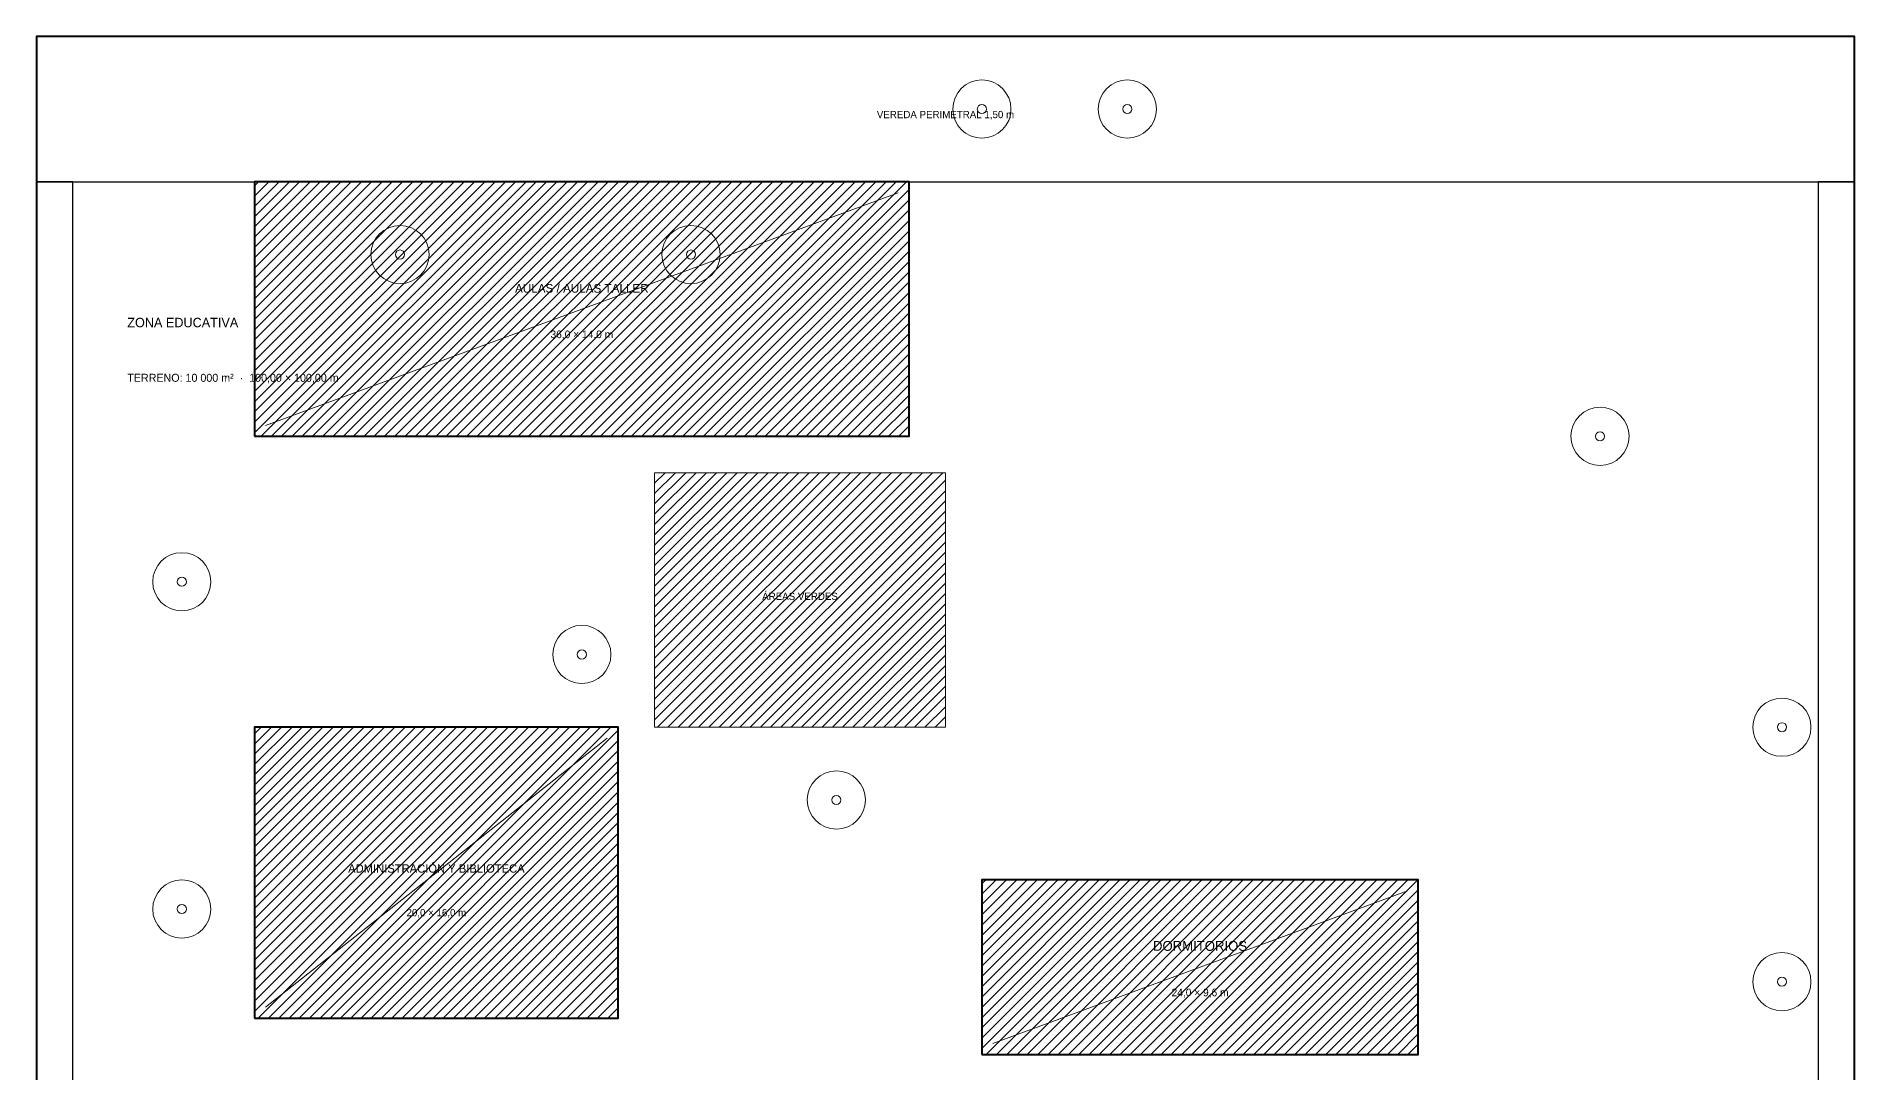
# Model space of a CAD drawing. Header units: metres. Extents: x -4 to 104, y -29 to 100.
# Drawn here: x 0 to 100, y 43 to 100 of the extents above; entities that cross this region are included whole.
import ezdxf
from ezdxf.enums import TextEntityAlignment as Align

# ---------------------------------------------------------------- set-up
doc = ezdxf.new("R2010")
doc.units = ezdxf.units.M
for name, color, linetype, lineweight in [('arbol', 7, 'CONTINUOUS', 18), ('destacado', 7, 'CONTINUOUS', 40), ('edificio', 7, 'CONTINUOUS', 25), ('hatch', 7, 'CONTINUOUS', 9), ('marco-fino', 7, 'CONTINUOUS', 25), ('marco-medio', 7, 'CONTINUOUS', 40), ('proyeccion', 7, 'CONTINUOUS', 15), ('texto', 7, 'CONTINUOUS', 5), ('texto-suave', 7, 'CONTINUOUS', 5), ('vegetal', 7, 'CONTINUOUS', 20)]:
    doc.layers.add(name, color=color, linetype=linetype, lineweight=lineweight)

msp = doc.modelspace()

# ---------------------------------------------------------------- linework, layer by layer
at = {"layer": 'arbol'}
for centre, radius in [((52, 96), 1.6), ((60, 96), 1.6), ((52, 96), 0.25), ((60, 96), 0.25), ((20, 88), 1.6), ((36, 88), 1.6), ((20, 88), 0.25), ((36, 88), 0.25), ((86, 78), 1.6), ((86, 78), 0.25), ((8, 70), 1.6), ((8, 70), 0.25), ((30, 66), 1.6), ((30, 66), 0.25), ((96, 62), 1.6), ((96, 62), 0.25), ((44, 58), 1.6), ((44, 58), 0.25), ((8, 52), 1.6), ((8, 52), 0.25), ((96, 48), 1.6), ((96, 48), 0.25)]:
    msp.add_circle(centre, radius, dxfattribs=at)
at = {"layer": 'destacado'}
msp.add_lwpolyline([(52, 44), (76, 44), (76, 53.6), (52, 53.6)], close=True, dxfattribs=at)
at = {"layer": 'edificio'}
for points in [[(12, 78), (48, 78), (48, 92), (12, 92)], [(12, 46), (32, 46), (32, 62), (12, 62)]]:
    msp.add_lwpolyline(points, close=True, dxfattribs=at)
at = {"layer": 'hatch'}
for p, q in [((12, 78.2), (25.8, 92)), ((12, 78.77), (25.23, 92)), ((12, 79.34), (24.66, 92)), ((12, 79.9), (24.1, 92)), ((12, 80.47), (23.53, 92)), ((12, 81.03), (22.97, 92)), ((12, 81.6), (22.4, 92)), ((12, 82.16), (21.84, 92)), ((12, 82.73), (21.27, 92)), ((12, 83.3), (20.7, 92)), ((12, 83.86), (20.14, 92)), ((12, 84.43), (19.57, 92)), ((12, 84.99), (19.01, 92)), ((12, 85.56), (18.44, 92)), ((12, 86.12), (17.88, 92)), ((12, 86.69), (17.31, 92)), ((12, 87.25), (16.75, 92)), ((12, 87.82), (16.18, 92)), ((12, 88.39), (15.61, 92)), ((12, 88.95), (15.05, 92)), ((12, 89.52), (14.48, 92)), ((12, 90.08), (13.92, 92)), ((12, 90.65), (13.35, 92)), ((12, 91.21), (12.79, 92)), ((12, 91.78), (12.22, 92)), ((12.36, 78), (26.36, 92)), ((12.93, 78), (26.93, 92)), ((13.49, 78), (27.49, 92)), ((14.06, 78), (28.06, 92)), ((14.62, 78), (28.62, 92)), ((15.19, 78), (29.19, 92)), ((15.76, 78), (29.76, 92)), ((16.32, 78), (30.32, 92)), ((16.89, 78), (30.89, 92)), ((17.45, 78), (31.45, 92)), ((18.02, 78), (32.02, 92)), ((18.58, 78), (32.58, 92)), ((19.15, 78), (33.15, 92)), ((19.72, 78), (33.72, 92)), ((20.28, 78), (34.28, 92)), ((20.85, 78), (34.85, 92)), ((21.41, 78), (35.41, 92)), ((21.98, 78), (35.98, 92)), ((22.54, 78), (36.54, 92)), ((23.68, 78), (37.68, 92)), ((24.24, 78), (38.24, 92)), ((24.81, 78), (38.81, 92)), ((25.37, 78), (39.37, 92)), ((25.94, 78), (39.94, 92)), ((26.5, 78), (40.5, 92)), ((27.64, 78), (41.64, 92)), ((28.2, 78), (42.2, 92)), ((28.77, 78), (42.77, 92)), ((29.33, 78), (43.33, 92)), ((29.9, 78), (43.9, 92)), ((30.46, 78), (44.46, 92)), ((31.03, 78), (45.03, 92)), ((31.6, 78), (45.6, 92)), ((32.16, 78), (46.16, 92)), ((32.73, 78), (46.73, 92)), ((33.29, 78), (47.29, 92)), ((33.86, 78), (47.86, 92)), ((23.11, 78), (37.11, 92)), ((27.07, 78), (41.07, 92)), ((34.42, 78), (48, 91.58)), ((34.99, 78), (48, 91.01)), ((35.55, 78), (48, 90.45)), ((36.12, 78), (48, 89.88)), ((36.69, 78), (48, 89.31)), ((37.25, 78), (48, 88.75)), ((37.82, 78), (48, 88.18)), ((38.38, 78), (48, 87.62)), ((38.95, 78), (48, 87.05)), ((39.51, 78), (48, 86.49)), ((40.08, 78), (48, 85.92)), ((40.65, 78), (48, 85.35)), ((41.21, 78), (48, 84.79)), ((41.78, 78), (48, 84.22)), ((42.34, 78), (48, 83.66)), ((42.91, 78), (48, 83.09)), ((43.47, 78), (48, 82.53)), ((44.04, 78), (48, 81.96)), ((44.61, 78), (48, 81.39)), ((45.17, 78), (48, 80.83)), ((45.74, 78), (48, 80.26)), ((46.3, 78), (48, 79.7)), ((46.87, 78), (48, 79.13)), ((47.43, 78), (48, 78.57)), ((34, 62.4), (47.6, 76)), ((34, 62.97), (47.03, 76)), ((34, 63.54), (46.46, 76)), ((34, 64.1), (45.9, 76)), ((34, 64.67), (45.33, 76)), ((34, 65.23), (44.77, 76)), ((34, 65.8), (44.2, 76)), ((34, 66.36), (43.64, 76)), ((34, 66.93), (43.07, 76)), ((34, 67.5), (42.5, 76)), ((34, 68.06), (41.94, 76)), ((34, 68.63), (41.37, 76)), ((34, 69.19), (40.81, 76)), ((34, 69.76), (40.24, 76)), ((34, 70.32), (39.68, 76)), ((34, 70.89), (39.11, 76)), ((34, 71.46), (38.54, 76)), ((34, 72.02), (37.98, 76)), ((34, 72.59), (37.41, 76)), ((34, 73.15), (36.85, 76)), ((34, 73.72), (36.28, 76)), ((34, 74.28), (35.72, 76)), ((34, 74.85), (35.15, 76)), ((34, 75.42), (34.58, 76)), ((34, 75.98), (34.02, 76)), ((34.16, 62), (48.16, 76)), ((34.73, 62), (48.73, 76)), ((35.29, 62), (49.29, 76)), ((35.86, 62), (49.86, 76)), ((36.42, 62), (50, 75.58)), ((36.99, 62), (50, 75.01)), ((37.55, 62), (50, 74.45)), ((38.12, 62), (50, 73.88)), ((38.69, 62), (50, 73.31)), ((39.25, 62), (50, 72.75)), ((39.82, 62), (50, 72.18)), ((40.38, 62), (50, 71.62)), ((40.95, 62), (50, 71.05)), ((41.51, 62), (50, 70.49)), ((42.08, 62), (50, 69.92)), ((42.65, 62), (50, 69.35)), ((43.21, 62), (50, 68.79)), ((43.78, 62), (50, 68.22)), ((44.34, 62), (50, 67.66)), ((44.91, 62), (50, 67.09)), ((45.47, 62), (50, 66.53)), ((46.04, 62), (50, 65.96)), ((46.61, 62), (50, 65.39)), ((47.17, 62), (50, 64.83)), ((47.74, 62), (50, 64.26)), ((48.3, 62), (50, 63.7)), ((48.87, 62), (50, 63.13)), ((12, 46.36), (27.64, 62)), ((12, 46.93), (27.07, 62)), ((12, 47.5), (26.5, 62)), ((12, 48.06), (25.94, 62)), ((12, 48.63), (25.37, 62)), ((12, 49.19), (24.81, 62)), ((12, 49.76), (24.24, 62)), ((12, 50.32), (23.68, 62)), ((12, 50.89), (23.11, 62)), ((12, 51.46), (22.54, 62)), ((12, 52.02), (21.98, 62)), ((12, 52.59), (21.41, 62)), ((12, 53.15), (20.85, 62)), ((12, 53.72), (20.28, 62)), ((12, 54.28), (19.72, 62)), ((12, 54.85), (19.15, 62)), ((12, 55.42), (18.58, 62)), ((12, 55.98), (18.02, 62)), ((12, 56.55), (17.45, 62)), ((12, 57.11), (16.89, 62)), ((12, 57.68), (16.32, 62)), ((12, 58.24), (15.76, 62)), ((12, 58.81), (15.19, 62)), ((12, 59.38), (14.62, 62)), ((12, 59.94), (14.06, 62)), ((12, 60.51), (13.49, 62)), ((12, 61.07), (12.93, 62)), ((12, 61.64), (12.36, 62)), ((12.2, 46), (28.2, 62)), ((12.77, 46), (28.77, 62)), ((13.33, 46), (29.33, 62)), ((13.9, 46), (29.9, 62)), ((14.46, 46), (30.46, 62)), ((15.03, 46), (31.03, 62)), ((15.6, 46), (31.6, 62)), ((49.43, 62), (50, 62.57)), ((16.16, 46), (32, 61.84)), ((16.73, 46), (32, 61.27)), ((17.29, 46), (32, 60.71)), ((17.86, 46), (32, 60.14)), ((18.42, 46), (32, 59.58)), ((18.99, 46), (32, 59.01)), ((19.55, 46), (32, 58.45)), ((20.12, 46), (32, 57.88)), ((20.69, 46), (32, 57.31)), ((21.25, 46), (32, 56.75)), ((21.82, 46), (32, 56.18)), ((22.38, 46), (32, 55.62)), ((22.95, 46), (32, 55.05)), ((23.51, 46), (32, 54.49)), ((24.08, 46), (32, 53.92)), ((24.65, 46), (32, 53.35)), ((52, 44.32), (61.28, 53.6)), ((52, 44.89), (60.71, 53.6)), ((52, 45.46), (60.14, 53.6)), ((52, 46.02), (59.58, 53.6)), ((52, 46.59), (59.01, 53.6)), ((52, 47.15), (58.45, 53.6)), ((52, 47.72), (57.88, 53.6)), ((52, 48.28), (57.32, 53.6)), ((52, 48.85), (56.75, 53.6)), ((52, 49.42), (56.18, 53.6)), ((52, 49.98), (55.62, 53.6)), ((52, 50.55), (55.05, 53.6)), ((52, 51.11), (54.49, 53.6)), ((52, 51.68), (53.92, 53.6)), ((52, 52.24), (53.36, 53.6)), ((52, 52.81), (52.79, 53.6)), ((52, 53.38), (52.22, 53.6)), ((52.24, 44), (61.84, 53.6)), ((52.81, 44), (62.41, 53.6)), ((53.37, 44), (62.97, 53.6)), ((53.94, 44), (63.54, 53.6)), ((54.5, 44), (64.1, 53.6)), ((55.07, 44), (64.67, 53.6)), ((55.64, 44), (65.24, 53.6)), ((56.2, 44), (65.8, 53.6)), ((56.77, 44), (66.37, 53.6)), ((57.33, 44), (66.93, 53.6)), ((57.9, 44), (67.5, 53.6)), ((58.46, 44), (68.06, 53.6)), ((59.03, 44), (68.63, 53.6)), ((59.6, 44), (69.2, 53.6)), ((60.16, 44), (69.76, 53.6)), ((60.73, 44), (70.33, 53.6)), ((61.29, 44), (70.89, 53.6)), ((61.86, 44), (71.46, 53.6)), ((62.42, 44), (72.02, 53.6)), ((62.99, 44), (72.59, 53.6)), ((63.55, 44), (73.15, 53.6)), ((64.12, 44), (73.72, 53.6)), ((64.69, 44), (74.29, 53.6)), ((65.25, 44), (74.85, 53.6)), ((65.82, 44), (75.42, 53.6)), ((66.38, 44), (75.98, 53.6)), ((66.95, 44), (76, 53.05)), ((25.21, 46), (32, 52.79)), ((25.78, 46), (32, 52.22)), ((67.51, 44), (76, 52.49)), ((26.34, 46), (32, 51.66)), ((26.91, 46), (32, 51.09)), ((68.08, 44), (76, 51.92)), ((68.65, 44), (76, 51.35)), ((27.47, 46), (32, 50.53)), ((69.21, 44), (76, 50.79)), ((69.78, 44), (76, 50.22)), ((28.04, 46), (32, 49.96)), ((28.61, 46), (32, 49.39)), ((70.34, 44), (76, 49.66)), ((70.91, 44), (76, 49.09)), ((29.17, 46), (32, 48.83)), ((29.74, 46), (32, 48.26)), ((71.47, 44), (76, 48.53)), ((30.3, 46), (32, 47.7)), ((30.87, 46), (32, 47.13)), ((72.04, 44), (76, 47.96)), ((72.61, 44), (76, 47.39)), ((31.43, 46), (32, 46.57)), ((73.17, 44), (76, 46.83)), ((73.74, 44), (76, 46.26)), ((74.3, 44), (76, 45.7)), ((74.87, 44), (76, 45.13)), ((75.43, 44), (76, 44.57))]:
    msp.add_line(p, q, dxfattribs=at)
at = {"layer": 'marco-fino'}
for points in [[(0, 92), (100, 92), (100, 100), (0, 100)], [(0, 10), (2, 10), (2, 92), (0, 92)], [(98, 10), (100, 10), (100, 92), (98, 92)]]:
    msp.add_lwpolyline(points, close=True, dxfattribs=at)
at = {"layer": 'marco-medio'}
for points in [[(0, 0), (100, 0), (100, 100), (0, 100)], [(12, 78), (48, 78), (48, 92), (12, 92)], [(12, 46), (32, 46), (32, 62), (12, 62)], [(52, 44), (76, 44), (76, 53.6), (52, 53.6)]]:
    msp.add_lwpolyline(points, close=True, dxfattribs=at)
at = {"layer": 'proyeccion'}
for p, q in [((12.6, 78.6), (47.4, 91.4)), ((12.6, 46.6), (31.4, 61.4)), ((52.6, 44.6), (75.4, 53))]:
    msp.add_line(p, q, dxfattribs=at)
at = {"layer": 'vegetal'}
msp.add_lwpolyline([(34, 62), (50, 62), (50, 76), (34, 76)], close=True, dxfattribs=at)

# ---------------------------------------------------------------- texts
at = {"layer": 'texto'}
for s, height, p in [('AULAS / AULAS TALLER', 0.48, (30, 85.9)), ('ÁREAS VERDES', 0.4, (42, 69)), ('ADMINISTRACIÓN Y BIBLIOTECA', 0.46, (22, 54)), ('DORMITORIOS', 0.54, (64, 49.7))]:
    msp.add_text(s, height=height, dxfattribs=at).set_placement(p, align=Align.CENTER)
msp.add_text('ZONA EDUCATIVA', height=0.52, dxfattribs=at).set_placement((5, 84))
at = {"layer": 'texto-suave'}
for s, height, p in [('VEREDA PERIMETRAL 1,50 m', 0.4, (50, 95.5)), ('36,0 × 14,0 m', 0.42, (30, 83.4)), ('20,0 × 16,0 m', 0.4, (22, 51.6)), ('24,0 × 9,6 m', 0.42, (64, 47.2))]:
    msp.add_text(s, height=height, dxfattribs=at).set_placement(p, align=Align.CENTER)
msp.add_text('TERRENO: 10 000 m²  ·  100,00 × 100,00 m', height=0.44, dxfattribs=at).set_placement((5, 81))

doc.saveas('drawing.dxf')
